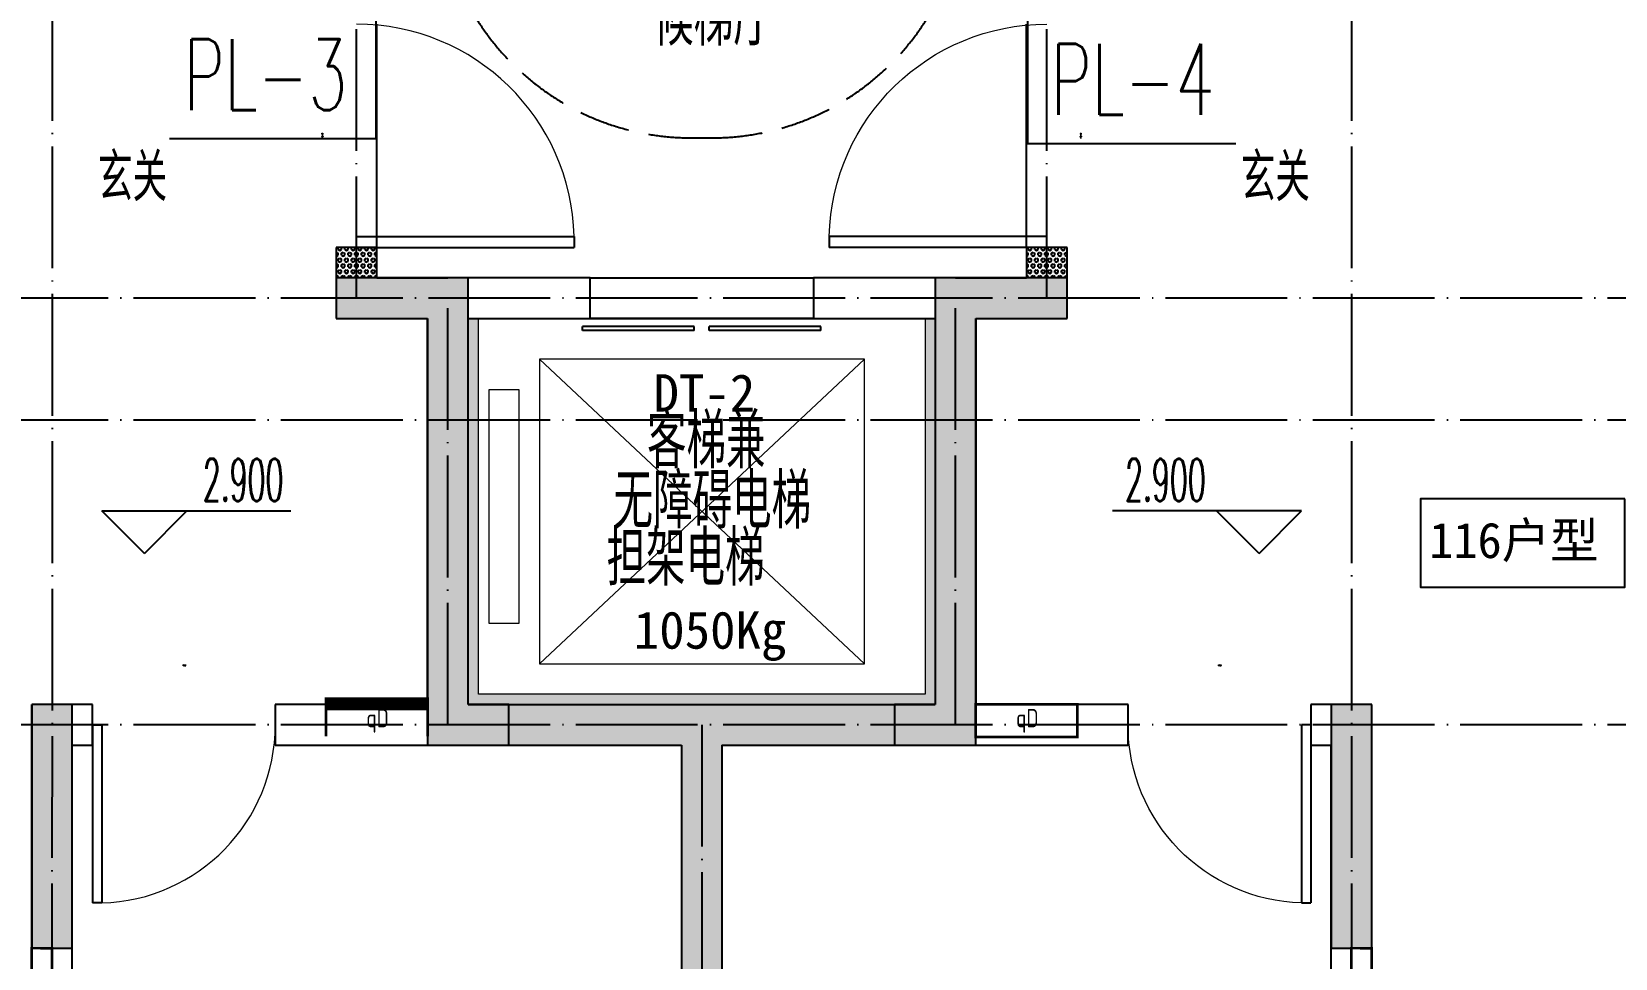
# Model space of a CAD drawing. Extents: x 27938 to 1507990, y 110129 to 923079.
# Drawn here: x 862117 to 869917, y 599099 to 603662 of the extents above; entities that cross this region are included whole.
import ezdxf

# ---------------------------------------------------------------- set-up
doc = ezdxf.new("R2010")
doc.units = 0
doc.header["$LTSCALE"] = 1000
doc.header["$MEASUREMENT"] = 0
doc.linetypes.add('DASH', pattern=[0.35, 0.25, -0.1])
doc.linetypes.add('DOTE', pattern=[2.4200000000000004, 2, -0.2, 0.02, -0.2])
for name, color, linetype, lineweight in [('3.5方案汇报，与郭总、侯月琴确定户型_t8$0$STAIR', 2, 'Continuous', 18), ('EQUIP-消防', 3, 'Continuous', 20), ('填充', 251, 'Continuous', 5)]:
    doc.layers.add(name, color=color, linetype=linetype, lineweight=lineweight)
for name, color, linetype in [('COLUMN', 9, 'Continuous'), ('DIM_ELEV', 3, 'Continuous'), ('DIM_餐饮排水', 31, 'Continuous'), ('DOTE', 1, 'Continuous'), ('PUB_HATCH', 8, 'Continuous'), ('PUB_TEXT', 4, 'Continuous'), ('STAIR', 2, 'Continuous'), ('WALL', 9, 'Continuous'), ('WINDOW', 4, 'Continuous'), ('WINDOW_TEXT', 7, 'Continuous'), ('保温', 6, 'Continuous')]:
    doc.layers.add(name, color=color, linetype=linetype)
doc.styles.add('_TCH_DIM', font='SIMPLEX.shx', dxfattribs={"width": 0.7, "bigfont": 'GBCBIG.shx'})
doc.styles.add('_TCH_WINDOW', font='SIMPLEX.shx', dxfattribs={"width": 0.7, "height": 3.5, "bigfont": 'GBCBIG.shx'})
doc.styles.add('_TWT_SERIAL', font='SIMPLEX', dxfattribs={"width": 0.8, "height": 3.5, "bigfont": 'HZTXT'})
doc.styles.get("Standard").update_dxf_attribs({"font": 'gbenor.shx', "bigfont": 'gbcbig.shx'})
doc.styles.add('房间名称', font='TSSDENG', dxfattribs={"width": 0.8, "bigfont": 'HZTXT'})
doc.styles.add('黑体', font='simhei.ttf')
pattern_1 = [(90, (0, 0), (-16.49778, 1.010197673501861e-15), [9.525, -19.05]), (210, (0, 0), (8.248889999999996, -14.28749658604684), [9.525, -19.05]), (150, (5.83238038093927e-16, 9.525), (-8.248890000000003, -14.28749658604684), [9.525, -19.05])]

# ---------------------------------------------------------------- blocks, each defined once
blk = doc.blocks.new('GFDGFSDFGD')
at = {"layer": 'PUB_HATCH'}
for points in [[(456966.6242620276, 370823.7242364994), (456316.6235069988, 370823.7237810019), (456316.6235069988, 370623.723500697), (456766.6242620276, 370623.7242364994), (456766.6242608383, 368523.7281418327), (457166.6242608383, 368523.7281418327), (457166.6242608383, 368723.7281418327), (456966.6242609706, 368723.7281418327)], [(459266.6248586276, 370823.7242366532), (459266.6248596846, 368723.7281419866), (459066.6248598169, 368723.7281419866), (459066.6248598169, 368523.7281419866), (459466.6248598169, 368523.7281419866), (459466.6248586276, 370623.7242366532), (459916.6256136564, 370623.7235008508), (459916.6256136564, 370823.7237811558)], [(454816.6362339624, 368723.7167763724), (454816.6362308792, 367523.7257141294), (455016.6362343028, 367523.7239626549), (455016.6362342408, 368723.7167764931)], [(461416.6128852202, 368723.7167772611), (461216.6128849418, 368723.7167773817), (461216.612884902, 367523.7239627372), (461416.6128882723, 367523.7257142118)]]:
    blk.add_hatch(color=0, dxfattribs=at).paths.add_polyline_path(points)
at = {"layer": 'COLUMN', "color": 0}
for p, q in [((456966.6242620276, 370823.7242364994), (456316.6235069988, 370823.7237810019)), ((456316.6235069988, 370823.7237810019), (456316.6235069988, 370623.723500697)), ((456966.6242609706, 368723.7281418327), (456966.6242620276, 370823.7242364994)), ((459266.6248586276, 370823.7242366532), (459266.6248596846, 368723.7281419866)), ((459916.6256136564, 370823.7237811558), (459266.6248586276, 370823.7242366532)), ((459916.6256136564, 370623.7235008508), (459916.6256136564, 370823.7237811558)), ((456316.6235069988, 370623.723500697), (456766.6242620276, 370623.7242364994)), ((456766.6242620276, 370623.7242364994), (456766.6242608383, 368523.7281418327)), ((459466.6248598169, 368523.7281419866), (459466.6248586276, 370623.7242366532)), ((459466.6248586276, 370623.7242366532), (459916.6256136564, 370623.7235008508)), ((454816.6362339624, 368723.7167763724), (454816.6362308792, 367523.7257141294)), ((455016.6362342408, 368723.7167764931), (454816.6362339624, 368723.7167763724)), ((455016.6362343028, 367523.7239626549), (455016.6362342408, 368723.7167764931)), ((457166.6242608383, 368723.7281418327), (456966.6242609706, 368723.7281418327)), ((457166.6242608383, 368523.7281418327), (457166.6242608383, 368723.7281418327)), ((459266.6248596846, 368723.7281419866), (459066.6248598169, 368723.7281419866)), ((459066.6248598169, 368723.7281419866), (459066.6248598169, 368523.7281419866)), ((461416.6128852202, 368723.7167772611), (461216.6128849418, 368723.7167773817)), ((461216.6128849418, 368723.7167773817), (461216.612884902, 367523.7239627372)), ((461416.6128882723, 367523.7257142118), (461416.6128852202, 368723.7167772611)), ((456766.6242608383, 368523.7281418327), (457166.6242608383, 368523.7281418327)), ((459066.6248598169, 368523.7281419866), (459466.6248598169, 368523.7281419866)), ((454816.6362308792, 367523.7257141294), (455016.6362343028, 367523.7239626549)), ((461216.612884902, 367523.7239627372), (461416.6128882723, 367523.7257142118))]:
    blk.add_line(p, q, dxfattribs=at)
blk = doc.blocks.new('GDFGDGRD')
at = {"layer": '保温', "linetype": 'Continuous', "ltscale": 10}
h = blk.add_hatch(dxfattribs=at)
h.set_pattern_fill('HEX', color=251, scale=10, angle=90, style=0)
h.set_pattern_definition(pattern_1)
h.paths.add_polyline_path([(431316.5779582471, 370823.724846115), (431516.5779419378, 370823.724846115), (431516.676856265, 370973.7247405107), (431316.6768725742, 370973.7249371556)])
h = blk.add_hatch(dxfattribs=at)
h.set_pattern_fill('HEX', color=251, scale=10, angle=90, style=0)
h.set_pattern_definition(pattern_1)
h.paths.add_polyline_path([(434916.5794610044, 370823.724846115), (434716.5794773137, 370823.724846115), (434716.4805629865, 370973.7247405107), (434916.4805466773, 370973.7249371556)])
h = blk.add_hatch(dxfattribs=at)
h.set_pattern_fill('HEX', color=251, scale=10, angle=90, style=0)
h.set_pattern_definition([(90, (-70765.89117912838, -151624.7360933621), (-16.49778, 1.010197673501861e-15), [9.525, -19.05]), (210, (-70765.89117912838, -151624.7360933621), (8.248889999999996, -14.28749658604684), [9.525, -19.05]), (150, (-70765.89117912838, -151615.2110933621), (-8.248890000000003, -14.28749658604684), [9.525, -19.05])])
h.paths.add_polyline_path([(434066.5790224251, 368523.7248330163), (434066.5789810187, 368723.7248300065), (432166.5783829462, 368723.7248300508), (432166.5784243525, 368523.7248330605)])
h = blk.add_hatch(dxfattribs=at)
h.set_pattern_fill('HEX', color=251, scale=10, angle=90, style=0)
h.set_pattern_definition([(90, (-70765.89117912838, -152124.7360933621), (-16.49778, 1.010197673501861e-15), [9.525, -19.05]), (210, (-70765.89117912838, -152124.7360933621), (8.248889999999996, -14.28749658604684), [9.525, -19.05]), (150, (-70765.89117912838, -152115.2110933621), (-8.248890000000003, -14.28749658604684), [9.525, -19.05])])
h.paths.add_polyline_path([(433016.677671614, 363923.7248245182), (433216.6776553047, 363923.7248245182), (433216.6776158109, 368523.7247332072), (433016.6776321201, 368523.7249298521)])
blk = doc.blocks.new('GDGRDGDRGDFD')
at = {"layer": 'EQUIP-消防', "const_width": 12.82051282052028}
blk.add_lwpolyline([(136866.5605577994, 335507.811971089), (136366.5605577994, 335507.8119710906), (136366.5605577991, 335347.8119710904), (136866.5605577991, 335347.8119710888)], close=True, dxfattribs=at)
at = {"layer": 'PUB_TEXT', "color": 7, "true_color": 0xffffff, "style": '房间名称', "width": 0.8}
blk.add_text('qD', height=90, dxfattribs=at).set_placement((136565.0499633249, 335395.5346836653))
blk = doc.blocks.new('FSFSFSFSEG')
at = {"layer": 'EQUIP-消防', "const_width": 12.82051282052028}
blk.add_lwpolyline([(136866.5605577994, 335152.5449090759), (136466.5605577994, 335152.5449090774), (136466.5605577991, 335052.5449090772), (136866.5605577991, 335052.5449090757)], close=True, dxfattribs=at)
at = {"layer": 'PUB_TEXT', "color": 7, "true_color": 0xffffff, "style": '房间名称', "width": 0.8}
blk.add_text('rD', height=64.8, dxfattribs=at).set_placement((136633.7425204425, 335069.0046025831))
blk = doc.blocks.new('GHFHFHTFHCSDCS')
blk.add_blockref('GDGRDGDRGDFD', (319900.0178446308, 33215.91286097257))
for name, p, rotation in [('GDGRDGDRGDFD', (323100.997491646, 33215.50885790785), 0.0001673532306091649), ('FSFSFSFSEG', (789969.1235921647, 230657.1642343822), 89.99999999297357), ('FSFSFSFSEG', (796469.1236020895, 230657.164233585), 89.99999999297357)]:
    blk.add_blockref(name, p, dxfattribs=dict(rotation=rotation))
blk = doc.blocks.new('$DorLib2D$00000001')
at = {"color": 0}
for p, q in [((0.45, 0.9750000000000001), (0.5000000000000002, 0.9750000000000001)), ((0.45, 0), (0.45, 0.9750000000000001)), ((0.5, 0), (0.5, 0.9750000000000001)), ((0.5, 0), (0.45, 0))]:
    blk.add_line(p, q, dxfattribs=at)
at = {"color": 0, "lineweight": 13}
blk.add_arc((0.475, 0), 0.975, 91.4692835813538, 180, dxfattribs=at)
blk = doc.blocks.new('$DORLIB2D$00000127')
at = {"color": 0}
for points in [[(-0.5333333333328483, 0.7948983154366971), (-0.5333333333328483, 0.690405644187237)], [(-0.03333333333284827, 0.7948983154366971), (-0.5333333333328483, 0.7948983154366971)], [(-0.03333333333284827, 0.7948983154366971), (-0.03333333333284827, 0.690405644187237)], [(0.5333333333328483, 0.7948983154366971), (0.03333333333284827, 0.7948983154366971)], [(0.03333333333284827, 0.7948983154366971), (0.03333333333284827, 0.690405644187237)], [(0.5333333333328483, 0.7948983154366971), (0.5333333333328483, 0.690405644187237)], [(-0.03333333333284827, 0.690405644187237), (-0.5333333333328483, 0.690405644187237)], [(0.5333333333328483, 0.690405644187237), (0.03333333333284827, 0.690405644187237)], [(0.5, 0.4999999999999858), (-0.5, 0.4999999999999858)]]:
    blk.add_lwpolyline(points, dxfattribs=at)

msp = doc.modelspace()

# ---------------------------------------------------------------- hatches: boundary and pattern name
at = {"layer": '填充'}
h = msp.add_hatch(dxfattribs=at)
h.set_pattern_fill('隔热材料02', color=8, scale=100, style=0)
h.set_pattern_definition([(0, (-333791.8186238902, -8389.82075731398), (0, 50), []), (0, (-333791.8186238902, -8373.15425731393), (0, 50), []), (270, (-333748.0771238902, -8364.523007313954), (50, -9.184850993605149e-15), [5.01775, -44.98225]), (270, (-333785.5358738902, -8364.523007313954), (50, -9.184850993605149e-15), [5.01775, -44.98225]), (90, (-333760.0241238901, -8398.452007313957), (-50, 3.061616997868383e-15), [5.01775, -44.98225]), (90, (-333773.5891238903, -8398.452007313957), (-50, 3.061616997868383e-15), [5.01775, -44.98225]), (180, (-333741.7943738902, -8406.487507313956), (-6.123233995736766e-15, -50), [50.02425, 0.02425]), (135, (-333755.7516238901, -8403.978757313918), (2.775557561562891e-15, 49.99987405109137), [4.268000000000001, -66.44274999999999]), (116.56505, (-333708.7696238901, -8400.960757313995), (0.0001128305918363104, 49.99993342107836), [2.804999999999996, -108.9984999999999]), (116.56505, (-333758.7696238901, -8400.960757313995), (0.0001128305918363104, 49.99993342107836), [2.804999999999996, -108.9984999999999]), (153.43495, (-333700.7341238901, -8406.487507313956), (-0.0001128305918057793, 49.99993342107837), [5.609999999999999, -106.1935]), (153.43495, (-333750.7341238901, -8406.487507313956), (-0.0001128305918057793, 49.99993342107837), [5.609999999999999, -106.1935]), (63.43495000000001, (-333710.0241238901, -8393.434257313958), (-0.0001128305918307593, 49.99993342107837), [26.714, -85.0895]), (63.43495000000001, (-333760.0241238901, -8393.434257313958), (-0.0001128305918307593, 49.99993342107837), [26.714, -85.0895]), (116.56505, (-333698.0771238902, -8364.523007313954), (0.0001128305918363104, 49.99993342107836), [2.804999999999996, -108.9984999999999]), (116.56505, (-333748.0771238902, -8364.523007313954), (0.0001128305918363104, 49.99993342107836), [2.804999999999996, -108.9984999999999]), (135, (-333749.3316238902, -8362.014257313916), (2.775557561562891e-15, 49.99987405109137), [4.268000000000001, -66.44274999999999]), (153.43495, (-333702.3496238901, -8358.996257313993), (-0.0001128305918057793, 49.99993342107837), [5.609999999999999, -106.1935]), (153.43495, (-333752.3496238901, -8358.996257313993), (-0.0001128305918057793, 49.99993342107837), [5.609999999999999, -106.1935]), (45, (-333784.2813738901, -8362.014257313916), (0, 49.99987405109137), [4.268000000000001, -66.44274999999999]), (63.43495000000001, (-333735.5358738902, -8364.523007313954), (-0.0001128305918307593, 49.99993342107837), [2.805, -108.9985]), (63.43495000000001, (-333785.5358738902, -8364.523007313954), (-0.0001128305918307593, 49.99993342107837), [2.805, -108.9985]), (26.56505, (-333731.2636238902, -8358.996257313993), (0.0001128305918307593, 49.99993342107837), [5.609999999999999, -106.1935]), (26.56505, (-333781.2636238902, -8358.996257313993), (0.0001128305918307593, 49.99993342107837), [5.609999999999999, -106.1935]), (116.56505, (-333723.5891238903, -8393.434257313958), (0.0001128305918363104, 49.99993342107836), [26.71399999999997, -85.08949999999987]), (116.56505, (-333773.5891238903, -8393.434257313958), (0.0001128305918363104, 49.99993342107836), [26.71399999999997, -85.08949999999987]), (45, (-333777.8613738902, -8403.978757313918), (0, 49.99987405109137), [4.268000000000001, -66.44274999999999]), (63.43495000000001, (-333724.8433738903, -8400.960757313995), (-0.0001128305918307593, 49.99993342107837), [2.805, -108.9985]), (63.43495000000001, (-333774.8433738903, -8400.960757313995), (-0.0001128305918307593, 49.99993342107837), [2.805, -108.9985]), (26.56505, (-333732.8791238901, -8406.487507313956), (0.0001128305918307593, 49.99993342107837), [5.609999999999999, -106.1935]), (26.56505, (-333782.8791238901, -8406.487507313956), (0.0001128305918307593, 49.99993342107837), [5.609999999999999, -106.1935])])
h.paths.add_polyline_path([(864316.5786998469, 602248.8100464001), (864266.5786998469, 602248.8100463984), (864266.5786999147, 600348.8100463783), (866566.5786999245, 600348.8100463962), (866566.5786999508, 602248.8100463996), (866516.5786999508, 602248.8100463988), (866516.5786999252, 600398.8100463933), (864316.5786999131, 600398.8100463788)])

# ---------------------------------------------------------------- linework, layer by layer
at = {"color": 8}
msp.add_lwpolyline([(869963.642907789, 601361.9192202027), (868957.642907789, 601361.9192202027), (868957.642907789, 600925.9192202027), (869963.642907789, 600925.9192202027)], close=True, dxfattribs=at)
at = {"layer": '3.5方案汇报，与郭总、侯月琴确定户型_t8$0$STAIR', "color": 8}
for p, q in [((866218.1032713868, 602048.8060858939), (864618.0958526274, 600548.8139992772)), ((864618.1032714059, 602048.8139992575), (866218.0958526083, 600548.8060859136))]:
    msp.add_line(p, q, dxfattribs=at)
for points in [[(866218.0958526083, 600548.8060859136), (866218.1032713868, 602048.8060858939), (864618.1032714059, 602048.8139992575), (864618.0958526274, 600548.8139992772)], [(864518.0968418086, 600748.8144939755), (864518.1025295388, 601898.814493962), (864368.1025295379, 601898.8152358398), (864368.0968418077, 600748.8152358533)]]:
    msp.add_lwpolyline(points, close=True, dxfattribs=at)
at = {"layer": 'DIM_ELEV', "color": 8}
for p, q in [((862671.4964072038, 601091.6002579251), (862461.4964072038, 601301.6002579251)), ((862461.4964072038, 601301.6002579251), (863392.38506872, 601301.6002579251)), ((862671.4964072038, 601091.6002579251), (862881.4964072038, 601301.6002579251)), ((868371.6610112956, 601301.6002579251), (867440.7723497795, 601301.6002579251)), ((868161.6610112956, 601091.6002579251), (867951.6610112956, 601301.6002579251)), ((868161.6610112956, 601091.6002579251), (868371.6610112956, 601301.6002579251))]:
    msp.add_line(p, q, dxfattribs=at)
at = {"layer": 'DIM_餐饮排水'}
for p, q in [((863811.3850890908, 606143.8106431351), (863811.3850890908, 603134.5794765472)), ((867021.7723154249, 606143.8106431351), (867021.7723154249, 603111.6724765473)), ((863811.3850890908, 603134.5794765472), (862794.8766238039, 603134.5794765472)), ((867021.7723154249, 603111.6724765473), (868047.9221777744, 603111.6724765473))]:
    msp.add_line(p, q, dxfattribs=at)
at = {"layer": 'DOTE', "color": 169, "linetype": 'DOTE', "ltscale": 0.3}
for p, q in [((862216.7956122105, 604548.8100471115), (862216.5572260541, 593448.8100475312)), ((868616.3617923568, 604548.8100471115), (868616.6001785134, 593448.8100475312)), ((863716.5779403554, 602348.8100463725), (863716.5779400909, 603948.8100463734)), ((867116.5794454537, 602348.8100463725), (867116.5794457182, 603948.8100463734)), ((879916.5787020951, 602348.8100463724), (825916.5787028495, 602348.8100463726)), ((864166.5787071111, 600248.8100463304), (864166.5787071959, 602348.8100463543)), ((866666.578697456, 600248.8100463784), (866666.5786973714, 602348.8100463543)), ((879916.5787020951, 601748.8100473221), (825916.5787028495, 601748.8100473222)), ((879916.5787020951, 600248.810045596), (825916.5787028495, 600248.8100466327)), ((865416.5786953176, 600248.8100463543), (865416.5786953176, 593448.8100475312))]:
    msp.add_line(p, q, dxfattribs=at)
at = {"layer": 'STAIR', "color": 8, "linetype": 'DASH'}
msp.add_lwpolyline([(864116.5787067037, 604388.8155221189, 0.4142135623699036), (865366.5787067037, 603138.8155221327), (865466.5787067157, 603138.8155221327, 0.4142135623699035), (866716.5787067157, 604388.8155221189)], format="xyb", dxfattribs=at)
at = {"layer": 'WALL', "color": 8}
for p, q in [((863816.5779497067, 602598.810053686), (863616.5779497116, 602598.810053653)), ((863616.5779497116, 602598.810053653), (863616.5779497552, 602248.8100463906)), ((863816.577949719, 602448.8100462377), (863816.5779497067, 602598.810053686)), ((867216.579464265, 602598.8100537079), (867016.5794642483, 602598.810053741)), ((867016.5794642483, 602598.810053741), (867016.5794642335, 602448.8100463059)), ((867216.5794641974, 602248.810046295), (867216.579464265, 602598.8100537079)), ((863816.577949719, 602448.8100462377), (864166.5787046971, 602448.8100463542)), ((864866.5790013885, 602448.8100463732), (864166.5787046971, 602448.8100463542)), ((864866.5790013886, 602248.8100463476), (864866.5790013885, 602448.8100463732)), ((866666.5787046967, 602448.8100463542), (865966.5790013123, 602448.8100463732)), ((865966.5790013123, 602448.8100463732), (865966.5790013123, 602248.8100463476)), ((866666.5787092457, 602448.8100463542), (867016.5794642335, 602448.8100463059)), ((863616.5779497552, 602248.8100463906), (864066.578704826, 602248.8100463905)), ((864066.5787070101, 600348.8100463601), (864066.578704826, 602248.8100463905)), ((864266.5787069832, 600348.810046367), (864266.578704799, 602248.8100463487)), ((864266.578704799, 602248.8100463487), (864866.5790013886, 602248.8100463476)), ((865966.5790013123, 602248.8100463476), (866566.5787047116, 602248.8100463487)), ((866566.5787047116, 602248.8100463487), (866566.5787047116, 600348.8100463813)), ((866766.5787047141, 602248.8100462768), (866766.578704714, 600348.8100463608)), ((866766.5787047141, 602248.8100462768), (867216.5794641974, 602248.810046295)), ((862116.5787017546, 597348.8100464152), (862116.5787021226, 600348.8100463977)), ((862416.5787022515, 600348.810046383), (862116.5787021226, 600348.8100463977)), ((862416.5787022476, 600148.8100464125), (862416.5787022515, 600348.810046383)), ((864066.5787070101, 600348.8100463601), (863316.5787022514, 600348.8100463656)), ((863316.5787022514, 600348.8100463656), (863316.5787022477, 600148.8100463983)), ((864266.5787069832, 600348.810046367), (865416.57870925, 600348.8100463575)), ((865416.57870925, 600348.8100463575), (866566.5787047116, 600348.8100463813)), ((867516.5787071876, 600348.8100463769), (866766.578704714, 600348.8100463608)), ((867516.5787071914, 600148.810046389), (867516.5787071876, 600348.8100463769)), ((868716.5787118302, 600348.8100463983), (868416.5787071112, 600348.8100463942)), ((868416.5787071112, 600348.8100463942), (868416.5787071151, 600148.8100464034)), ((868716.5787121981, 597348.8100464214), (868716.5787118302, 600348.8100463983)), ((862316.5787017319, 597248.8100464034), (862316.5787020777, 600148.8100464072)), ((862316.5787020777, 600148.8100464072), (862416.5787022476, 600148.8100464125)), ((863316.5787022477, 600148.8100463983), (864166.5787071092, 600148.8100463782)), ((864166.5787046949, 600148.8100463606), (865316.5787092475, 600148.8100463608)), ((865316.5787092475, 600148.8100463608), (865316.5787092475, 595548.8100393433)), ((865516.5787092474, 600148.8100463878), (865516.5787092475, 595548.8100393383)), ((865516.5787092474, 600148.8100463878), (866666.5787046965, 600148.8100463544)), ((866666.5787022843, 600148.8100463782), (867516.5787071914, 600148.810046389)), ((868416.5787071151, 600148.8100464034), (868516.5787118548, 600148.8100464077)), ((868516.5787122146, 597248.8100464034), (868516.5787118548, 600148.8100464077))]:
    msp.add_line(p, q, dxfattribs=at)
at = {"layer": 'WINDOW', "color": 8}
for p, q in [((863816.5779496932, 602598.8100536864), (863816.5779495114, 603698.8100536864)), ((867016.5794642533, 602598.8100536864), (867016.5794644351, 603698.8100536864)), ((864866.579001337, 602448.8100463542), (865966.579001337, 602448.8100463542)), ((864866.579001337, 602248.8100463542), (865966.579001337, 602248.8100463542))]:
    msp.add_line(p, q, dxfattribs=at)
at = {"layer": '填充', "color": 8}
msp.add_lwpolyline([(864316.5786998469, 602248.8100464001), (864266.5786998469, 602248.8100463984), (864266.5786999147, 600348.8100463783), (866566.5786999245, 600348.8100463962), (866566.5786999508, 602248.8100463996), (866516.5786999508, 602248.8100463988), (866516.5786999252, 600398.8100463933), (864316.5786999131, 600398.8100463788)], close=True, dxfattribs=at)

# ---------------------------------------------------------------- block references
at = {"color": 8}
for name, p in [('GFDGFSDFGD', (407300.0000036058, 231625.0852148432)), ('GHFHFHTFHCSDCS', (407300, 231625.0852148208))]:
    msp.add_blockref(name, p, dxfattribs=at)
at = {"color": 8, "xscale": -1}
msp.add_blockref('GDFGDGRD', (1298533.157405039, 231625.0852149364), dxfattribs=at)
at = {"layer": 'WINDOW', "color": 8}
ref = msp.add_blockref('$DorLib2D$00000001', (863716.5779496023, 603148.8100536698), dxfattribs=dict(at, xscale=-1100, yscale=-1100, zscale=-1100, rotation=90.00000000947153))
ref.add_attrib('A', 'YFDM1122', (863551.7343901761, 603138.380053622), dxfattribs={"layer": 'WINDOW_TEXT', "color": 8, "ltscale": 0.5, "height": 5.95, "rotation": 90.00000000947153, "style": '_TCH_WINDOW', "width": 0.4941176470588236})
ref = msp.add_blockref('$DorLib2D$00000001', (867116.5794643442, 603148.8100536698), dxfattribs=dict(at, xscale=-1100, yscale=1100, zscale=-1100, rotation=89.99999999052845))
ref.add_attrib('A', 'YFDM1122', (867287.3730283235, 603138.3800536209), dxfattribs={"layer": 'WINDOW_TEXT', "color": 8, "ltscale": 0.5, "height": 5.95, "rotation": 89.99999999052845, "style": '_TCH_WINDOW', "width": 0.4941176470588236})
at = {"layer": 'WINDOW', "color": 8, "xscale": 1100, "yscale": -200, "zscale": 1100}
msp.add_blockref('$DORLIB2D$00000127', (865416.579001337, 602348.8100463542), dxfattribs=at)
at = {"layer": 'WINDOW', "color": 8}
ref = msp.add_blockref('$DorLib2D$00000001', (862866.5787022592, 600248.8100464032), dxfattribs=dict(at, xscale=900, yscale=900, zscale=900, rotation=179.9999999988986))
ref.add_attrib('A', 'M0922', (862859.718702265, 600538.3350464033), dxfattribs={"layer": 'WINDOW_TEXT', "color": 8, "ltscale": 0.5, "height": 5.95, "rotation": 359.9999999988985, "style": '_TCH_WINDOW', "width": 0.4941176470588236})
ref = msp.add_blockref('$DorLib2D$00000001', (867966.5787071342, 600248.8100464032), dxfattribs=dict(at, xscale=900, yscale=-900, zscale=900, rotation=1.101422729913818e-09))
ref.add_attrib('A', 'M0922', (867959.7187071285, 600538.3350464031), dxfattribs={"layer": 'WINDOW_TEXT', "color": 8, "ltscale": 0.5, "height": 5.95, "rotation": 1.101422729913818e-09, "style": '_TCH_WINDOW', "width": 0.4941176470588236})

# ---------------------------------------------------------------- texts
at = {"color": 8, "style": '黑体'}
msp.add_text('116户型', height=175, dxfattribs=at).set_placement((868999.8831488895, 601069.7321046394))
at = {"layer": 'DIM_ELEV', "color": 7, "style": '_TCH_DIM', "width": 0.4941176470588236}
for p in [(862959.7850687199, 601350.6002579251), (867502.0923497794, 601350.6002579251)]:
    msp.add_text('2.900', height=208.25, dxfattribs=at).set_placement(p)
at = {"layer": 'DIM_餐饮排水', "color": 7, "style": '_TWT_SERIAL', "width": 0.6400000000000001}
for s, p in [('PL-3', (862864.8766238039, 603274.5794765472)), ('PL-4', (867135.2555111077, 603251.6724765473))]:
    msp.add_text(s, height=350, dxfattribs=at).set_placement(p)
at = {"layer": 'PUB_TEXT', "color": 8}
for s, height, p in [('候梯厅', 270.0709219858156, (865182.8493209262, 603593.2297130973)), ('玄关', 236.3120567375886, (862443.2561998506, 602826.6063304123)), ('玄关', 236.3120567375886, (868071.9224952447, 602826.6063304123)), ('客梯兼', 270.0709219858156, (865147.4582226509, 601510.8908502612)), ('无障碍电梯', 270.0709219858156, (864982.889314756, 601215.1206823498)), ('担架电梯', 270.0709219858156, (864948.4554743086, 600933.5619673874))]:
    msp.add_text(s, height=height, dxfattribs=at).set_placement(p)
at = {"layer": 'PUB_TEXT', "color": 8, "style": '黑体'}
for s, p in [('DT-2', (865179.4559394626, 601791.0612654857)), ('1050Kg', (865082.4559394626, 600623.3918460751))]:
    msp.add_text(s, height=184.0084388185654, dxfattribs=at).set_placement(p)

doc.saveas('drawing.dxf')
